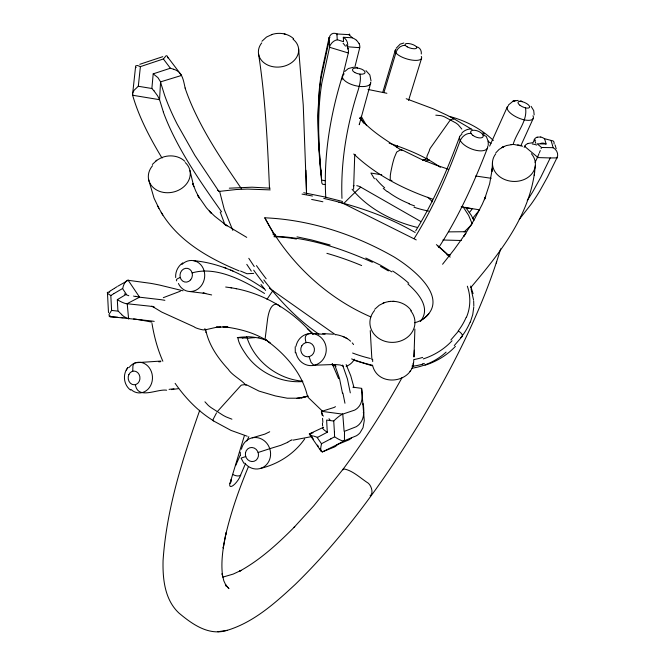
<?xml version="1.0" encoding="UTF-8"?>
<svg xmlns="http://www.w3.org/2000/svg" width="665" height="665" viewBox="0 0 665 665"><rect width="100%" height="100%" fill="white"/><g stroke="black" fill="none" stroke-linecap="round" stroke-linejoin="round"><path stroke-width="1" d="M175.685 277.529C175.194 271.81 178.02 266.058 182.775 262.858M371.045 80.955L369.856 74.954L365.983 70.656M223.972 327.355L223.972 326.906M337.005 35.677L337.238 39.684L343.539 41.712L343.315 37.282L352.425 37.797L348.817 34.638L337.147 33.973M204.712 328.751C207.721 331.893 194.438 327.953 194.155 326.831L161.695 312.06L151.736 306.066M337.005 35.187L337.022 34.031M473.812 305.883L473.655 300.829M414.894 329.075L413.954 357.022L414.353 350.189M329.956 37.622L329.1 37.581L329.566 47.298L321.835 82.909A238.743 212.767 56.8 0 0 320.031 96.749C317.28 124.455 319.109 152.36 321.586 180.016L325.069 180.772M372.608 359.216L372.708 361.594M132.667 94.139L132.618 95.195L132.751 92.901L134.131 90.224L138.303 86.267L151.861 88.495L153.69 90.54M492.457 162.376L492.025 171.304L492.457 167.771L489.639 183.789L484.411 199.724L485.683 196.366L482.241 204.338L473.904 220.298L463.821 236.308L465.841 233.315L454.253 249.45L442.582 264.254M151.861 88.495L153.199 73.848L170.373 68.229L173.216 69.127A15.869 8.554 28.3 0 1 173.632 69.235M132.717 93.083L135.677 65.835L137.497 65.494L140.39 66.633L163.391 58.969L166.2 55.652L167.281 56.076L167.904 57.963M138.303 86.267L140.39 66.633M354.694 155.959L353.589 189.317M295.21 346.822L295.302 352.882M473.796 306.897L472.757 314.528L470.33 322.151M421.286 53.981C421.793 50.848 419.864 47.157 416.473 46.833M470.604 287.762C499.033 254.138 528.783 217.006 534.627 171.903M534.253 175.452L535.333 165.635M453.605 119.21L453.538 118.553L446.955 115.17L433.248 108.819L406.207 98.719M413.738 359.682C414.27 382.674 378.676 388.102 372.708 365.933L353.323 360.023M488.26 145.344L488.193 140.648M223.598 545.624L223.166 548.076L226.117 532.698C223.116 546.863 220.697 561.443 222.567 575.932L222.118 573.654L223.814 580.819L226.474 586.488L225.377 584.435L228.935 588.625L225.709 585.125M343.04 469.814L343.323 468.892C364.927 439.74 384.636 409.183 402.167 377.421M554.095 143.997L554.02 142.052L553.13 140.947L544.602 138.711L546.09 143.981L537.179 143.815L541.551 147.489L552.964 147.663M359.516 123.441L359.258 124.712L370.671 83.133M341.926 79.8L342.217 78.395M397.088 147.655L397.495 145.743M342.508 76.99L348.31 52.984L329.574 47.282M354.802 67.365L359.715 47.805L359.042 47.215M334.42 432.059L333.73 421.045L326.615 420.081L327.296 432.225L317.205 437.537L321.478 443.738C321.228 446.149 319.474 450.662 322.176 451.959M329.1 37.581L321.361 73.333A250.256 224.388 56.9 0 0 319.308 89.459L318.028 115.702L318.826 144.862L321.81 183.05L322.749 184.355L324.853 184.421M329.025 40.889L321.27 76.824A245.086 219.176 57 0 0 319.424 91.03C316.69 118.528 318.377 146.217 320.796 173.656A5.952 4.697 -2.9 0 0 321.469 175.46M225.643 535.117C231.079 511.759 239.076 489.058 248.319 466.946M342.442 75.885C330.206 115.195 323.39 156.292 325.784 197.538M246.117 385.5C241.877 379.973 232.16 375.426 228.253 369.275C217.812 358.011 208.702 344.944 205.66 329.599M383.979 92.393L396.34 51.396L397.911 48.853L400.172 46.774L402.757 45.586L405.318 45.395M408.551 100.473L421.535 58.404M412.973 364.171L413.248 363.206M382.849 92.019L395.309 50.149M199.758 410.238C182.584 458.775 166.616 508.692 163.075 560.362C162.584 578.75 164.654 599.614 178.843 612.972C192.185 624.169 208.868 636.214 227.305 630.304C253.864 622.216 275.16 603.022 295.127 584.535L296.174 583.521C345.725 534.926 386.166 477.852 422.142 418.726C453.962 365.002 482.699 308.834 500.662 248.835M244.437 435.5L229.99 483.28A6.409 4.505 14.4 0 0 231.063 479.515M496.231 263.099L496.672 261.827M541.551 147.489L541.102 148.586M459.615 136.824C447.587 169.301 433.913 201.304 415.7 230.838M466.398 317.38C470.637 307.571 470.911 296.241 467.329 286.191M487.412 148.179C474.12 182.617 458.933 216.482 438.75 247.496M361.419 389.407L361.627 388.526L364.27 420.596L363.024 427.711L359.998 432.815A265.077 57.498 26.3 0 1 356.423 435.775L345.542 440.238M540.296 150.556L539.431 152.618M535.076 162.426L537.519 157.164L524.643 146.367L524.17 147.406M537.777 156.549L537.594 156.998M537.819 156.466L539.032 153.582M507.345 106.866L489.639 146.134M126.217 370.106L128.079 367.379C122.327 373.93 123.549 384.885 130.531 390.064M235.601 465.683L240.098 455.459M245.368 463.929L240.447 475.392A6.342 3.184 22.4 0 1 232.542 474.345M533.239 118.428L520.886 145.61M322.5 411.211L308.311 397.545L307.513 396.39L308.136 396.074M513.205 144.222C516.605 132.252 527.794 120.93 525.516 107.888M532.923 142.842L534.336 139.775L535.533 140.157M246.773 441.011L248.86 436.639M556.746 157.281L556.904 157.913L550.254 157.938L540.662 177.505L533.122 191.129A237.671 196.74 68.9 0 1 527.229 200.406M556.904 157.913L547.436 177.156L539.772 190.971A242.634 201.179 69.1 0 1 530.969 204.413L519.232 219.45M216.532 412.865L213.274 419.091L213.033 420.671L230.988 430.396L247.23 436.232M414.179 238.535C432.923 208.527 447.038 175.992 459.34 142.909C460.687 137.771 465.375 132.917 470.995 133.366M396.165 48.254L400.172 44.139L403.846 43.009M409.997 371.411L410.255 370.979M274.304 235.942L274.155 234.654L264.82 217.812C310.073 219.674 354.728 234.496 393.913 256.856C412.832 268.361 452.973 299.707 421.07 320.488L420.263 321.503M217.314 411.627L240.838 385.575A4.289 1.43 -57.5 0 1 241.686 385.018L246.017 384.528L259.034 391.103L275.443 395.941L287.272 398.202L298.419 398.202M450.87 339.931L458.501 331.103A4.929 1.987 36.2 0 1 462.175 336.44L454.27 345.584M508.476 104.97L513.081 101.171L518.185 100.39M261.944 41.255L266.49 37.065L272.218 34.405L271.495 34.647C278.884 32.078 287.804 33.292 293.622 38.728M495.791 152.875L499.116 149.392L504.186 146.383L503.006 146.923L501.984 147.464L506.456 145.544L512.258 144.521M471.959 209.309L469.241 212.675M304.711 438.883C294.271 453.838 278.369 464.079 260.722 468.376M479.706 209.766L472.732 218.228M348.817 34.638L349.366 34.164M152.327 164.463L156.857 160.232L161.088 157.871M344.852 71.438L348.319 68.553L353.564 67.215M461.618 133.424C463.813 130.556 467.412 129.043 470.961 128.91M110.822 295.726L111.595 310.414L109.06 314.279L109.309 316.557L150.539 320.854A241.769 57.988 28.5 0 1 154.222 321.386M374.694 309.316L379.233 305.252L383.921 302.891L383.032 303.24C392.683 299.017 405.268 301.86 411.327 310.73M449.831 120.648L430.338 148.129A4.007 1.205 -61.5 0 0 429.673 149.434C429.457 151.911 425.284 157.464 427.279 158.636M356.099 67.664L356.939 67.298L357.579 68.079M471.585 224.795L464.104 231.985M446.09 352.118C436.697 360.804 424.536 366.257 411.934 368.219M460.695 337.645L462.175 336.44M519.423 101.396L520.953 100.764L522.133 101.654M155.826 161.005L156.815 160.29M450.546 120.074L453.538 118.553L472.108 129.5M291.952 439.731L290.771 440.521M113.981 293.564L122.51 288.543L126.358 294.271L117.306 299.657L117.929 311.129L111.595 310.414M109.143 291.669L109.983 291.137M110.407 290.871L112.086 289.807M112.51 289.541L114.189 288.477M114.613 288.211L117.032 286.69M110.947 295.484L113.748 293.722M117.821 286.208L126.749 281.179M128.619 318.892L127.215 303.747L128.711 302.849L139.525 297.188L161.229 299.716A242.584 53.915 28.4 0 1 164.878 300.331M363.24 412.574L363.672 412.325M269.707 431.76L264.853 434.129L252.185 437.828M330.779 438.942L331.253 438.676M334.445 436.905L321.478 443.738M337.014 444.694L344.803 440.471M287.762 442.3L280.78 445.309L269.724 448.709M127.58 280.755L129.027 280.406L150.473 283.315A261.794 56.749 28.4 0 1 159.65 285.086L183.05 290.796M425.866 161.204L429.191 159.691M422.508 160.514L425.359 159.268M163.307 297.679L180.448 291.17M391.943 180.456L390.222 180.331L390.313 175.385A91.271 27.647 -61.8 0 1 391.053 170.872L392.333 164.853A66.658 20.465 -61.7 0 1 394.312 157.68L396.689 152.061L401.12 149.459L420.662 159.018L435.484 164.92L448.243 169.176M309.624 433.763L323.614 427.238M527.819 143.499L532.241 142.792M424.195 159.725L427.08 158.594M180.248 277.488C179.101 278.053 175.07 279.258 176.707 280.879M192.152 272.908C216.649 265.668 244.412 281.079 264.537 293.448M537.129 137.173L540.745 136.99M139.783 64.297L162.775 56.675M135.427 67.597L136.217 67.331M162.218 157.414C169.708 154.546 178.952 155.627 184.853 161.312M243.897 463.297L241.079 458.102L245.734 456.556M258.136 452.491L268.909 448.966M345.26 431.011L356.091 426.78A258.81 54.829 26.4 0 0 359.283 424.303C364.57 418.942 364.146 410.712 363.24 403.805A6.484 0.815 -3.6 0 1 362.699 404.162M344.437 440.587L344.503 431.236M422.599 363.905L424.361 363.398M307.679 396.199L301.253 397.845L307.247 396.398M313.065 432.799L309.666 433.755L310.447 434.885M205.585 329.757L217.048 327.147L227.821 326.989L222.875 326.789M253.681 273.39L246.981 273.731L240.564 271.054M311.852 436.548L293.007 440.172M307.962 396.215L296.781 398.443L303.14 397.529M322.201 415.334L321.669 411.352L334.013 407.487A231.994 48.138 26.4 0 0 335.459 406.656M222.767 577.145L233.182 574.095L241.137 570.362L239.558 571.235C260.414 559.772 278.095 543.496 294.745 526.68L293.897 527.544L313.73 505.849L343.323 468.892C352.134 469.931 360.505 478.251 368.177 483.123C371.419 485.525 373.846 493.613 370.106 495.766M217.879 631.75L227.305 630.304M302.775 381.544C281.544 383.231 260.04 373.173 247.23 356.249C243.481 350.896 238.203 343.215 237.937 337.546C240.772 337.138 243.639 336.931 246.499 336.931M217.588 190.373L219.608 191.362L236.266 189.525L247.372 189.076L270.214 189.891M178.661 388.626L171.512 389.599M411.934 366.099L413.655 365.858M166.641 390.205C156.99 388.701 137.788 400.155 135.369 384.653M435.791 115.178L441.053 115.652A30.931 28.811 -87.9 0 1 444.586 116.874L455.733 122.884A30.083 28.08 -87.9 0 1 458.276 124.829L461.809 129.06M160.922 361.062L135.344 362.757L133.889 363.838L132.925 365.692L132.751 371.211M217.048 327.147L216.341 327.205L220.738 326.881M229.325 188.178L252.06 187.189L270.19 188.162M511.102 144.596L512.673 144.496M465.824 231.703L448.7 231.877M461.319 240.497L442.873 240.007M550.254 157.938L537.345 157.563M450.471 254.903L446.946 254.82M266.466 339.956L265.377 339.79A4.323 1.455 -58.3 0 1 265.069 339.291L267.663 318.469C268.519 313.498 270.281 304.711 276 304.129A71.138 24.198 -57.8 0 1 278.943 305.435L280.547 306.864M275.26 236.324C309.009 237.53 341.768 248.585 372.375 262.259M258.286 337.488L259.026 337.512M322.683 333.589L333.365 334.221M513.837 144.463L522.607 146.209M394.262 301.386L392.915 301.328M237.314 337.629L247.131 338.078C255.019 361.702 277.97 379.183 302.708 381.178M347.446 46.758L359.74 47.705A6.176 5.569 51.3 0 0 359.075 43.682M213.689 420.87C198.278 411.569 185.419 398.111 175.128 383.356M354.295 154.729L355.551 154.812M325.094 334.154C317.33 334.902 301.395 328.884 306.133 342.575M524.685 146.267L525.466 146.325M117.763 317.288L110.215 316.764L110.099 315.759M225.917 326.914L224.379 326.798C240.447 328.934 256.79 333.19 270.073 342.882L267.496 341.128C285.884 354.786 302.309 373.531 307.513 396.39M127.215 303.747L149.359 306.116A251.611 58.221 28.4 0 1 154.172 306.889M121.221 317.562L123.075 317.729M127.788 318.203L128.744 318.311M189.425 291.511L205.768 293.506L203.066 293.057L211.645 294.944M491.144 178.286L475.65 175.992M352.866 387.213L361.585 388.327C362.508 394.91 363.024 402.924 357.728 407.903A250.522 50.739 26.5 0 1 354.628 410.122L342.766 414.104L344.121 431.352M482.898 134.771L486.29 136.45L487.653 139.924M225.684 287.022L231.686 287.862M321.71 411.344L342.633 414.129M478.725 209.716L461.194 206.857M193.49 260.638C219.209 262.966 243.008 274.096 263.963 288.726M470.055 208.453L471.967 208.777L464.735 207.547M368.019 89.451L386.889 93.283M302.035 194.097L312.459 196.017M235.576 288.552C265.659 294.279 292.974 311.353 312.841 334.462M230.639 287.679L236.607 288.726M296.981 236.856L311.744 239.99L330.114 244.994M517.694 144.812L519.34 145.145M303.739 192.742L324.528 196.915L342.541 201.478M151.828 322.101L141.936 320.214A260.19 64.123 28.4 0 0 133.615 318.917M135.643 296.524L134.904 296.366M381.752 174.779L370.912 173.05L374.428 178.777M134.222 296.216L133.532 296.066M285.335 34.181L284.163 33.89M323.772 198.386C355.534 205.618 386.939 215.984 415.168 232.492M336.241 334.645C341.469 335.625 346.665 337.529 350.605 341.203M449.274 116.408C465.591 120.515 481.177 128.794 493.347 140.456M417.404 227.455C392.641 221.354 368.585 209.059 352.076 189.217M231.919 419.183L226.125 416.905A32.477 16.151 21 0 1 222.958 415.226L211.329 407.778A33.375 16.55 20.8 0 1 208.261 405.401L204.936 401.81M389.141 143.141C407.047 149.218 424.91 156.208 440.355 167.314M414.628 205.951L409.041 203.889M267.131 340.43L262.284 338.951A69.459 65.735 -79.2 0 0 246.507 336.706M432.632 199.151C403.871 189.284 375.949 175.111 353.788 153.989M370.912 316.947C325.842 297.588 287.571 261.112 264.82 217.812M173.632 69.293C182.443 71.612 183.341 80.133 185.144 88.038M312.625 435.991L309.898 434.669M223.947 267.322L226.424 268.336M230.572 270.015L232.983 270.996M239.176 270.904C208.985 258.444 178.386 241.204 161.221 212.343M365.808 258.037L380.197 265.044L391.835 271.869M338.884 202.318A12.652 9.235 46.1 0 1 343.597 203.606L416.24 239.907M347.28 338.61L343.24 336.573M246.732 237.372L224.122 223.856L227.023 225.892L214.695 216.191L209.317 211.054L211.595 213.515L206.449 207.821L197.655 195.219L199.259 197.929L195.743 191.03L192.817 183.656L193.806 186.649L189.974 170.614M356.748 185.676A12.236 8.786 51.9 0 1 360.721 187.131L420.613 221.403M380.538 266.407L388.402 270.904M153.199 73.848L157.921 77.63L160.573 81.862A212.517 92.485 40.2 0 0 161.254 84.497L164.629 95.311A271.952 121.379 39.2 0 0 177.289 124.347L194.828 155.311L218.926 191.453M219.608 191.362L224.363 209.724L232.816 230.364M343.497 366.207L340.172 364.994L334.736 364.478L313.73 365.235L311.054 362.342L309.067 356.648M125.311 317.496L121.604 314.736M246.649 337.404L247.496 338.011M318.851 334.129C297.471 319.491 279.408 300.472 263.806 279.907M335.717 334.894L269.375 288.169M387.279 191.703L383.231 188.378M482.757 132.85L484.286 134.056M487.836 140.972L491.011 143.549M437.902 246.058L449.415 256.249M307.297 328.535L313.456 334.038M356.498 40.233L359.183 43.632M407.878 283.963C417.72 292.517 430.928 307.305 421.07 320.488A6.426 2.544 36.8 0 0 420.762 320.946M427.828 197.239L432.491 201.786M531.086 106.317L533.729 110.623L534.153 114.904M360.197 118.254L361.901 120.257L359.965 118.079C371.477 131.786 387.504 140.922 401.934 150.606M153.956 90.856L157.638 95.86L159.55 99.708L160.573 81.862L181.578 75.428L179.833 73.108M265.626 290.414L261.012 284.52M360.247 118.353L363.946 123.008M359.923 117.888L363.447 122.352M360.106 118.121L364.528 123.732M462.84 206.466L468.617 215.31L472.233 223.93M465.608 207.289L471.194 215.186L473.904 220.373M349.632 34.223L349.765 34.888M167.696 57.074L178.96 71.953M163.391 58.969L170.373 68.229M323.365 416.124L321.536 413.073M221.661 211.944C205.169 188.586 188.627 165.103 175.552 139.608A261.594 113.74 39.2 0 1 163.341 112.102M311.228 436.024L313.564 439.432M317.471 445.118L318.261 446.257M319.823 448.534L321.394 450.82M321.203 451.402L309.308 434.021M251.328 271.121L246.782 264.362M241.437 188.735C225.335 165.211 209.201 141.529 196.69 115.843A259.175 118.569 39.2 0 1 185.078 88.004M254.246 266.549L248.793 258.303M346.399 44.73L348.194 48.578M128.22 280.322L139.583 297.188M162.044 158.104C150.14 138.254 139.068 117.597 132.634 95.253L159.55 99.692L163.407 112.127M361.178 116.267L366.59 125.66M148.661 179.75L154.081 198.278L158.935 208.311M157.356 205.552L162.792 215.086M332.267 363.838L338.593 378.659M332.234 363.772L333.522 366.365M346.149 364.553L350.738 375.733L354.038 387.687M473.148 218.752L473.563 219.65M162.867 361.236C157.53 349.208 154.13 336.399 151.986 323.448M534.377 139.675L535.799 143.291M334.753 364.96L339.541 378.576L342.483 393.223M224.953 224.728L220.206 212.06M470.645 286.058L473.073 293.631M342.591 365.027L347.413 378.909L350.305 392.865M359.956 74.131C361.211 79.376 359.657 84.871 358.244 89.925C346.955 124.912 340.538 161.529 341.968 198.386M551.127 140.805L552.573 145.585M471.069 289.051L473.538 299.832M242.7 337.812L242.825 338.252M555.1 144.978L556.189 148.702M552.715 146.142L553.072 147.588M348.152 52.094L348.344 52.884A6.301 4.281 81.3 0 0 348.053 48.645M342.899 393.123L344.96 403.231M205.817 331.877L205.951 332.55M205.568 330.53L205.344 329.192M258.544 53.898C265.46 98.52 267.554 143.707 269.508 188.76M347.612 49.002L347.454 47.124M298.602 48.67L303.24 105.004L306.557 194.114M322.533 418.327L322.882 422.333M108.486 312.567L107.439 292.45M371.91 359.682L370.255 330.596M322.434 423.098L322.625 426.024M240.273 452.242L240.406 455.201M334.578 436.656L334.42 432.134M305.933 170.298L306.548 194.039M240.713 475.242A9.726 3.026 -56.1 0 1 233.274 485.4A9.726 3.026 -56.1 0 1 229.849 483.405M295.95 352.591A16.076 15.295 88.6 0 0 314.196 365.285A16.076 15.295 88.4 0 0 325.908 346.157A16.076 15.295 88.4 0 0 307.637 333.863A16.076 15.295 88.6 0 0 295.975 346.315M336.091 366.199A14.53 14.223 -40.4 0 1 334.578 365.55M354.387 359.208A14.588 14.273 -34.5 0 1 346.132 366.357M352.217 342.891A14.588 14.273 -34.5 0 1 353.572 344.57M241.462 449.191A15.86 14.622 72.6 0 1 261.985 439.249A15.86 14.622 72.6 0 1 267.663 463.272A15.86 14.622 72.6 0 1 244.737 463.039M290.705 440.338A259.175 98.852 72 0 1 287.712 442.167M337.005 445.193A249.076 57.373 26.3 0 1 334.703 446.872L322.309 451.926L336.831 444.794L348.992 439.848A258.311 57.281 26.3 0 0 351.61 437.853M344.653 440.72A8.321 2.037 31.8 0 1 334.686 436.805M327.346 432.217A8.437 1.904 27.1 0 1 323.356 427.445M317.729 437.37A14.796 2.71 12.7 0 1 313.473 435.991M310.38 434.735A7.057 1.214 16.2 0 1 309.383 433.688M333.672 421.061A8.919 1.604 -41.7 0 1 342.675 414.087M321.81 413.198A7.082 1.887 44.2 0 1 321.586 411.269M329.99 419.815A14.838 0.931 47.3 0 1 328.992 418.717M110.964 295.568A7.913 1.488 23.3 0 1 109.451 292.392M127.414 303.872A8.046 1.812 27.4 0 1 117.373 299.666M121.786 314.537A14.131 4.971 40.3 0 1 118.287 311.12M128.461 318.71A6.758 2.07 38 0 1 125.311 317.272M122.709 288.527A8.429 4.09 -76.2 0 1 128.27 279.99M138.702 296.931A6.783 0.466 13.1 0 1 135.411 296.291M128.802 295.734A14.189 1.729 18.2 0 1 124.313 293.938M129.201 367.379A15.345 13.25 87.3 0 1 147.755 365.983A15.345 13.25 87.3 0 1 149.492 387.446A15.345 13.25 87.3 0 1 130.988 389.482M173.972 388.734A269.574 26.592 -15.4 0 1 169.06 389.366M160.697 361.685A269.125 33.192 -15.7 0 1 158.785 361.851M181.936 264.462A15.578 13.84 -80.3 0 1 202.152 266.507A15.578 13.84 -80.3 0 1 197.987 288.984A15.578 13.84 -80.3 0 1 178.411 283.498M247.746 338.344A64.156 61.18 -72.4 0 1 255.069 337.654M384.678 187.854A64.239 36.683 18.1 0 1 375.791 178.594M409.216 203.623A66.941 40.956 14.7 0 1 387.579 191.545M428.742 211.071A64.272 38.553 14.7 0 1 414.012 207.214M370.721 82.194A14.555 6.201 14.3 0 1 353.248 85.078A14.555 6.201 14.3 0 1 344.204 73.89M421.302 56.417A13.749 4.871 16.4 0 1 407.545 59.143A13.749 4.871 16.4 0 1 396.032 49.351M329.225 37.639A7.315 5.819 72.9 0 1 336.997 34.04M352.4 37.88A12.926 11.945 47.6 0 1 356.448 40.299M329.383 46.982A7.872 4.813 -55.5 0 1 337.155 39.933M343.123 43.358A13.159 7.548 69.4 0 1 345.434 46.159M343.306 37.323A7.423 6.185 68 0 1 347.504 46.691M321.519 171.454A6.741 4.963 49.6 0 1 320.721 169.733M553.064 147.73A7.573 6.899 47.7 0 1 557.004 157.971M540.736 137.032A13.541 10.831 81.6 0 1 544.552 138.81M534.253 139.575A6.442 5.245 76.2 0 1 537.137 137.223M524.627 146.242A6.509 5.919 17.4 0 1 527.86 143.598M532.266 143.997A13.641 10.823 18.8 0 1 536.663 145.061M540.321 143.532A7.689 6.85 59 0 1 546.073 144.022M508.401 105.81A14.173 5.561 23.8 0 0 510.296 112.992A14.173 5.561 23.8 0 0 524.12 119.825A14.173 5.569 23.8 0 0 532.981 115.735M487.736 146.109A15.012 7.032 22.3 0 1 469.956 148.303A15.012 7.032 22.3 0 1 461.884 134.446M410.787 310.879A22.535 19.875 -1.2 0 1 407.271 337.396A22.535 19.875 -1.2 0 1 377.022 337.08A22.535 19.875 -1.2 0 1 374.545 310.497M185.261 162.551A21.155 17.448 -12.9 0 1 184.03 186.574A21.155 17.448 -12.9 0 1 155.452 189.292A21.155 17.448 -12.9 0 1 152.568 165.668M293.049 39.218A20.199 16.027 -7 0 1 293.531 61.072A20.199 16.027 -7 0 1 266.224 64.289A20.199 16.027 -7 0 1 261.727 42.909M531.393 153.69A21.504 17.756 3.7 0 1 528.592 176.957A21.504 17.756 3.7 0 1 500.246 177.106A21.504 17.756 3.7 0 1 495.724 153.864M428.825 313.747A25.162 21.347 -8 0 1 414.652 322.774M276.332 236.823A128.121 107.539 6.6 0 1 275.052 234.271M273.972 236.732A135.111 120.282 -6.5 0 1 296.415 239.043M392.649 270.988A130.265 108.146 2 0 1 408.792 283.265M326.889 253.332A294.487 258.951 -3.7 0 1 361.644 265.551M272.791 234.022A106.89 99.276 -12.3 0 1 273.83 234.013M470.105 322.109A73.532 58.304 -18.3 0 1 461.884 336.315M263.473 283.307A383.855 313.381 13.2 0 1 253.656 270.106M372.683 365.276A151.628 140.215 -20.8 0 1 351.602 358.901M422.674 364.179A71.795 63.383 -12.5 0 1 413.688 366.124M455.392 346.382A64.904 56.475 -12.5 0 1 424.993 365.218M466.157 317.338A71.562 56.192 -19.1 0 1 458.177 330.962M266.158 278.76A378.568 308.959 13.1 0 1 256.474 265.593M370.372 358.485A145.743 134.712 -21.6 0 1 352.608 353.024M422.699 357.396A67.34 59.401 -13.5 0 1 414.228 359.507M452.059 340.754A61.92 53.616 -13.5 0 1 423.248 358.917M436.365 244.637A139.949 112.668 3.3 0 1 450.172 257.131M311.661 199.45A447.221 430.471 -25.3 0 1 322.882 201.778M266.998 299.292A256.025 75.536 -58.3 0 1 272.883 290.672M343.589 203.656A256.025 75.536 -58.3 0 1 360.713 187.139M353.29 185.809A12.236 8.786 51.9 0 1 354.063 185.643M153.673 90.423A16.068 3.774 56 0 1 153.939 90.748M515.649 100.465L513.081 101.171L515.649 100.465M390.397 301.411L389.15 301.561L390.363 301.42M301.785 345.825A7.19 6.85 89.5 0 0 307.405 356.797A7.19 6.85 89.5 0 0 313.639 346.207A7.19 6.85 89.5 0 0 301.785 345.825M245.468 452.898A7.091 6.517 71.7 0 0 254.138 461.269A7.091 6.517 71.7 0 0 256.2 449.407A7.091 6.517 71.7 0 0 245.468 452.898M128.885 374.545A6.858 5.894 86.6 0 0 134.222 384.786A6.858 5.894 86.6 0 0 139.101 374.462A6.858 5.894 86.6 0 0 128.885 374.545M190.656 279.815A6.966 6.185 -79.3 0 0 187.721 268.402A6.966 6.185 -79.3 0 0 180.223 277.38A6.966 6.185 -79.3 0 0 190.656 279.815M354.794 72.518A6.492 2.768 14 0 0 365.019 72.793A6.492 2.768 14 0 0 356.465 67.996A6.492 2.768 14 0 0 354.794 72.518M407.238 46.874A6.126 2.095 16.5 0 0 416.747 47.955A6.126 2.095 16.5 0 0 408.734 43.541A6.126 2.095 16.5 0 0 407.238 46.874M519.955 105.286A6.317 2.402 24 0 0 529.556 107.397A6.317 2.402 24 0 0 521.934 101.612A6.317 2.402 24 0 0 519.955 105.286M472.815 135.336A6.7 3.15 22.3 0 0 483.147 136.624A6.7 3.15 22.3 0 0 474.901 130.29A6.7 3.15 22.3 0 0 472.815 135.336"/></g></svg>
